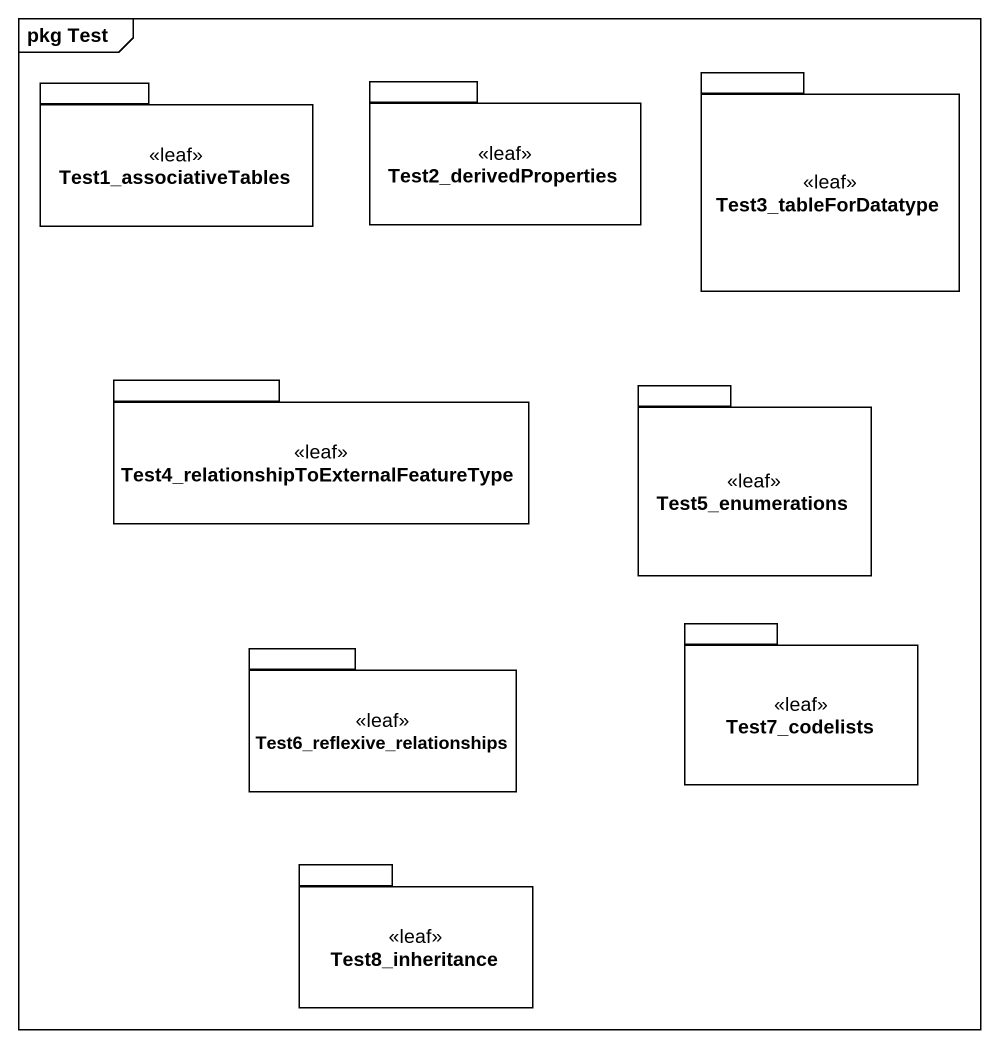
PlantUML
@startuml
mainframe pkg Test
package Test1_associativeTables <<leaf>> {
}
package Test2_derivedProperties <<leaf>> {
}
package Test3_tableForDatatype <<leaf>> {
}
package "Test4_relationshipToExternalFeatureType" as Test4_relationshipToExternal <<leaf>> {
}
package Test5_enumerations <<leaf>> {
}
package "Test6_reflexive_relationships" as Test6_reflexive <<leaf>> {
}
package Test7_codelists <<leaf>> {
}
package Test8_inheritance <<leaf>> {
}
@enduml
